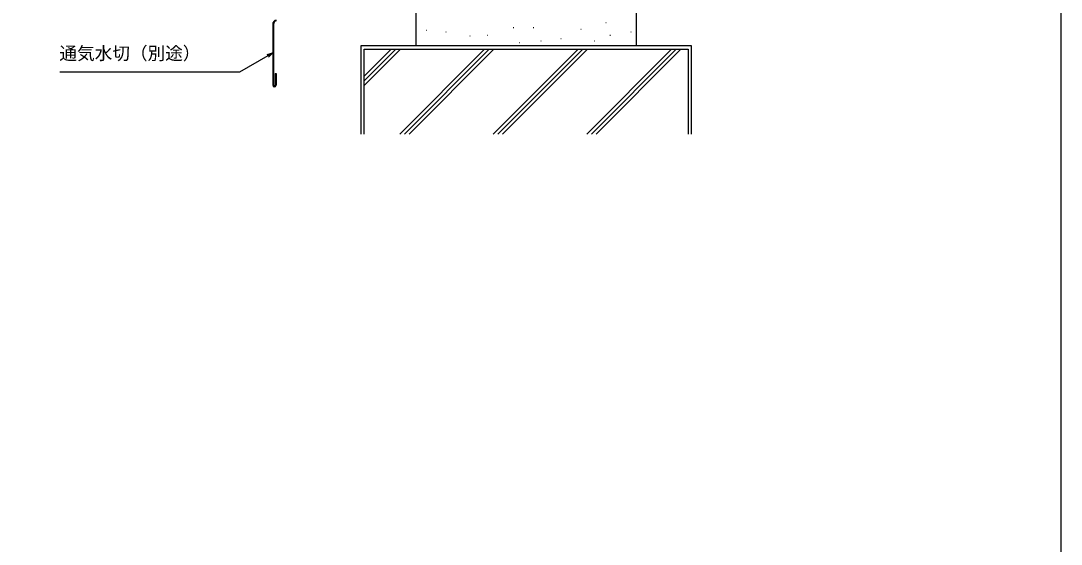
# Model space of a CAD drawing. Units: millimetres, scale not verified. Extents: x -525 to 525, y -783 to 779.
# Drawn here: x 53 to 525, y -211.3 to 26.2 of the extents above; entities that cross this region are included whole.
import ezdxf
from ezdxf.enums import TextEntityAlignment as Align

# ---------------------------------------------------------------- set-up
doc = ezdxf.new("R2010")
doc.units = ezdxf.units.MM
doc.header["$LTSCALE"] = 4
for name, color, linetype in [('0-7_YKK_D', 6, 'Continuous'), ('0-8_YKK_ZWAK', 7, 'Continuous'), ('0-9_YSS_K', 3, 'Continuous'), ('0-A_YSS_KE', 3, 'Continuous')]:
    doc.layers.add(name, color=color, linetype=linetype)
doc.styles.add('ＭＳ ゴシック', font='')
doc.styles.get('ＭＳ ゴシック').set_extended_font_data('MS Gothic')

msp = doc.modelspace()

# ---------------------------------------------------------------- linework, layer by layer
at = {"layer": '0-7_YKK_D'}
for points in [[(167.264, 11.587), (165.056, 10.312), (152.147, 2.86), (70.74, 2.86)], [(164.714, 10.904), (167.264, 11.587), (165.397, 9.72)]]:
    msp.add_lwpolyline(points, dxfattribs=at)
at = {"layer": '0-8_YKK_ZWAK'}
msp.add_lwpolyline([(-525, -782.7), (525, -782.7), (525, 747.3)], dxfattribs=at)
at = {"layer": '0-9_YSS_K'}
for p, q in [((318.378, 25.372), (318.578, 25.372)), ((237.045, 21.968), (237.245, 21.968)), ((245.746, 21.211), (245.946, 21.211)), ((256.716, 19.319), (256.916, 19.319)), ((264.66, 19.698), (264.86, 19.698)), ((276.388, 23.102), (276.588, 23.102)), ((285.467, 23.102), (285.667, 23.102)), ((307.029, 22.346), (307.229, 22.346)), ((320.269, 19.698), (320.469, 19.698)), ((329.727, 21.211), (329.927, 21.211)), ((279.036, 16.293), (279.236, 16.293)), ((288.871, 17.05), (289.071, 17.05)), ((297.95, 18.185), (298.15, 18.185)), ((313.082, 17.05), (313.282, 17.05)), ((208.766, -25.2), (208.766, 13.3)), ((208.766, 13.3), (355.766, 13.3)), ((208.766, -3.116), (225.181, 13.3)), ((208.766, -0.994), (223.06, 13.3)), ((208.766, 1.127), (220.939, 13.3)), ((224.865, -25.2), (263.365, 13.3)), ((226.986, -25.2), (265.486, 13.3)), ((229.108, -25.2), (267.608, 13.3)), ((305.791, 13.3), (267.291, -25.2)), ((269.413, -25.2), (307.913, 13.3)), ((310.034, 13.3), (271.534, -25.2)), ((309.718, -25.2), (348.218, 13.3)), ((311.839, -25.2), (350.339, 13.3)), ((313.96, -25.2), (352.46, 13.3)), ((355.766, 13.3), (355.766, -25.2))]:
    msp.add_line(p, q, dxfattribs=at)
at = {"layer": '0-A_YSS_KE'}
for p, q in [((232.264, 34.8), (232.264, 14.8)), ((332.264, 14.8), (332.264, 34.8)), ((167.264, 24.565), (167.264, -3.051)), ((167.614, 24.565), (167.614, -3.051)), ((207.266, 14.8), (207.266, -25.2)), ((332.264, 14.8), (232.264, 14.8)), ((168.414, 2.199), (168.414, -3.051)), ((168.414, 2.199), (168.764, 2.199)), ((168.764, 2.199), (168.764, -3.051))]:
    msp.add_line(p, q, dxfattribs=at)
msp.add_lwpolyline([(357.266, -25.2), (357.266, 14.8), (207.266, 14.8)], dxfattribs=at)
for centre, radius, start, end in [((169.264, 24.565), 2, 101.5, 180), ((169.264, 24.565), 1.65, 101.5, 180), ((168.014, -3.051), 0.75, 180, 0), ((168.014, -3.051), 0.4, 180, 0)]:
    msp.add_arc(centre, radius, start, end, dxfattribs=at)

# ---------------------------------------------------------------- texts
at = {"layer": '0-7_YKK_D', "style": 'ＭＳ ゴシック'}
msp.add_text('通気水切（別途）', height=5.865, dxfattribs=at).set_placement((70.486, 6.738), align=Align.BOTTOM_LEFT)

doc.saveas('drawing.dxf')
